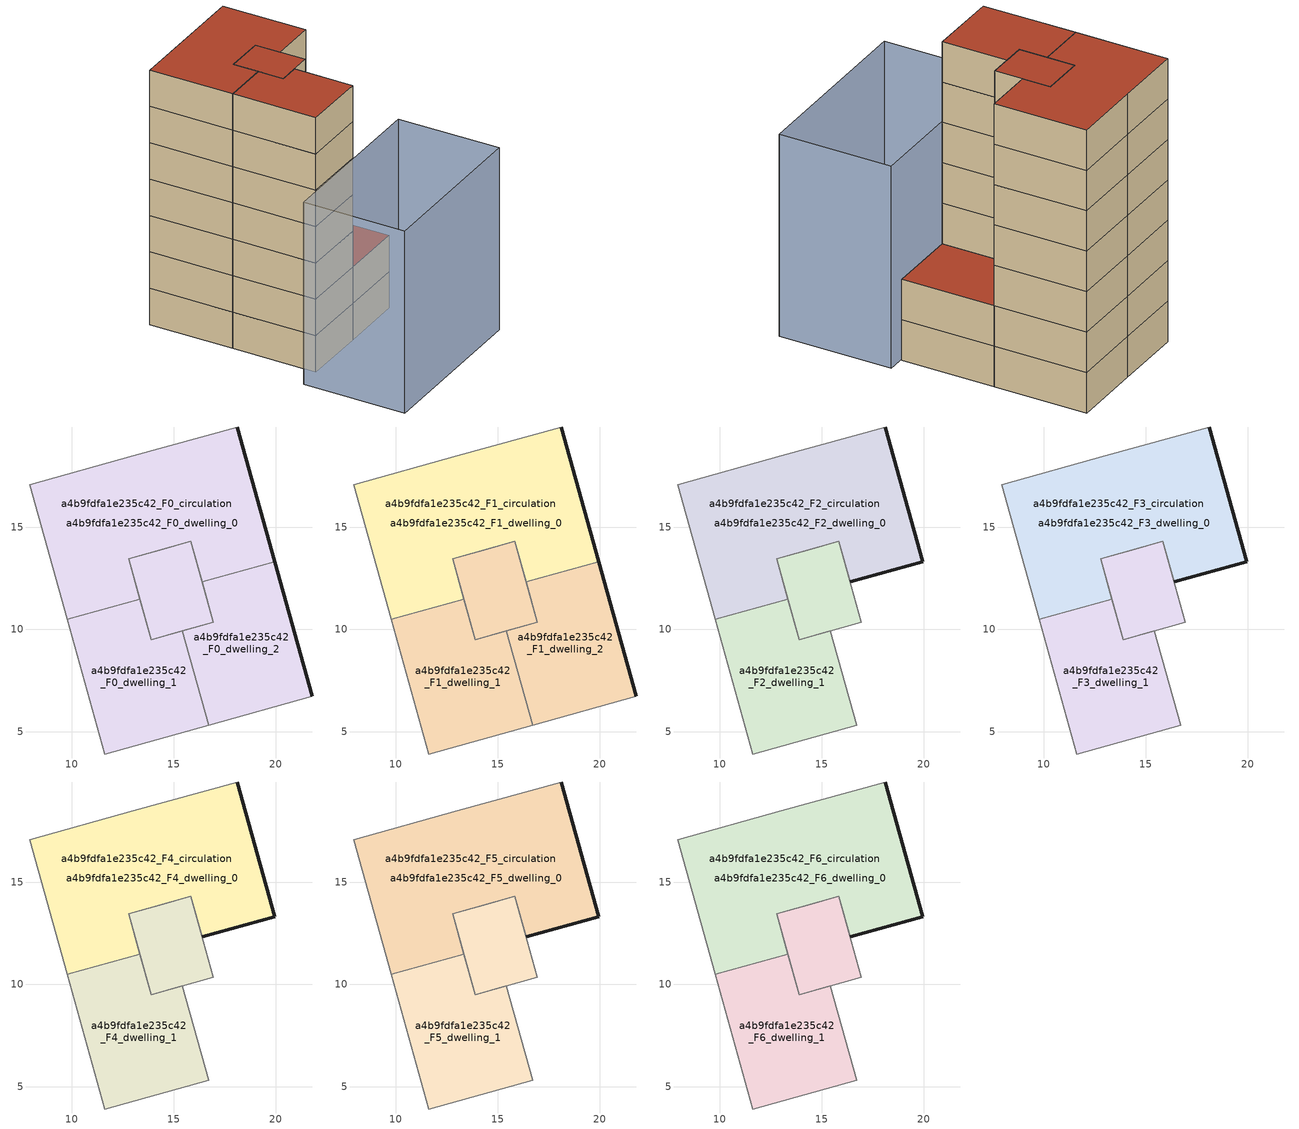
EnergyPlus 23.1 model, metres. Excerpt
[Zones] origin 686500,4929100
a4b9fdfa1e235c42_F0_dwelling_0
 floor ground (EU_floor_Construction): 18.11,19.92 19.94,13.32 16.39,12.33 15.84,14.31 12.79,13.46 12.83,13.33 13.34,11.48 9.78,10.49 7.95,17.09 13.03,18.5 z0; 15.84,14.31 16.39,12.33 16.94,10.35 13.89,9.5 13.34,11.48 12.83,13.33 12.79,13.46 14.31,13.89 z0
 wall outside (EU_wall_Construction): 19.94,13.32 18.11,19.92 z0:3
 wall adiabatic (EU_wall_Construction): 18.11,19.92 13.03,18.5 7.95,17.09 9.78,10.49 / 13.34,11.48 12.79,13.46 14.31,13.89 15.84,14.31 16.39,12.33 z0:3
 wall to a4b9fdfa1e235c42_F0_dwelling_2 (EU_wall_Construction): 16.39,12.33 19.94,13.32 z0:3
 wall to a4b9fdfa1e235c42_F0_dwelling_1 (EU_wall_Construction): 9.78,10.49 13.34,11.48 z0:3
a4b9fdfa1e235c42_F0_dwelling_1
 floor ground (EU_floor_Construction): 15.42,9.93 16.7,5.31 11.62,3.9 9.78,10.49 13.34,11.48 13.89,9.5 z0; 15.84,14.31 16.94,10.35 15.42,9.93 13.89,9.5 13.34,11.48 12.79,13.46 z0
 wall adiabatic (EU_wall_Construction): 9.78,10.49 11.62,3.9 16.7,5.31 15.42,9.93 13.89,9.5 13.34,11.48 z0:3
a4b9fdfa1e235c42_F0_dwelling_2
 floor ground (EU_floor_Construction): 15.84,14.31 16.39,12.33 16.94,10.35 15.42,9.93 13.89,9.5 12.79,13.46 z0; 19.94,13.32 21.78,6.73 16.7,5.31 15.42,9.93 16.94,10.35 16.39,12.33 z0
 wall outside (EU_wall_Construction): 21.78,6.73 19.94,13.32 z0:3
 wall adiabatic (EU_wall_Construction): 16.39,12.33 16.94,10.35 15.42,9.93 16.7,5.31 21.78,6.73 z0:3
a4b9fdfa1e235c42_F0_circulation
 floor ground (EU_floor_Construction): 15.84,14.31 16.39,12.33 16.94,10.35 15.42,9.93 13.89,9.5 13.34,11.48 12.83,13.33 12.79,13.46 14.31,13.89 z0; 18.11,19.92 19.94,13.32 16.39,12.33 15.84,14.31 12.79,13.46 12.82,13.35 13.34,11.48 9.78,10.49 7.95,17.09 13.03,18.5 z0; 19.94,13.32 21.78,6.73 16.7,5.31 15.42,9.93 16.94,10.35 16.39,12.33 z0; 15.42,9.93 16.7,5.31 11.62,3.9 9.78,10.49 13.34,11.48 13.89,9.5 z0
 wall adiabatic (EU_wall_Construction): 13.89,9.5 16.94,10.35 15.84,14.31 12.79,13.46 13.89,9.5 z0:3
a4b9fdfa1e235c42_F1_dwelling_0
 floor to a4b9fdfa1e235c42_F0_dwelling_0 (EU_floor_Construction): 18.11,19.92 19.94,13.32 16.39,12.33 15.84,14.31 12.79,13.46 12.83,13.33 13.34,11.48 9.78,10.49 7.95,17.09 13.03,18.5 z3; 15.84,14.31 16.39,12.33 16.94,10.35 13.89,9.5 13.34,11.48 12.83,13.33 12.79,13.46 14.31,13.89 z3
 wall outside (EU_wall_Construction): 19.94,13.32 18.11,19.92 z3:6
 wall adiabatic (EU_wall_Construction): 18.11,19.92 13.03,18.5 7.95,17.09 9.78,10.49 / 13.34,11.48 12.79,13.46 14.31,13.89 15.84,14.31 16.39,12.33 z3:6
 wall to a4b9fdfa1e235c42_F1_dwelling_2 (EU_wall_Construction): 16.39,12.33 19.94,13.32 z3:6
 wall to a4b9fdfa1e235c42_F1_dwelling_1 (EU_wall_Construction): 9.78,10.49 13.34,11.48 z3:6
a4b9fdfa1e235c42_F1_dwelling_1
 floor to a4b9fdfa1e235c42_F0_dwelling_1 (EU_floor_Construction): 15.42,9.93 16.7,5.31 11.62,3.9 9.78,10.49 13.34,11.48 13.89,9.5 z3; 15.84,14.31 16.94,10.35 15.42,9.93 13.89,9.5 13.34,11.48 12.79,13.46 z3
 wall adiabatic (EU_wall_Construction): 9.78,10.49 11.62,3.9 16.7,5.31 15.42,9.93 13.89,9.5 13.34,11.48 z3:6
a4b9fdfa1e235c42_F1_dwelling_2
 floor to a4b9fdfa1e235c42_F0_dwelling_2 (EU_floor_Construction): 19.94,13.32 21.78,6.73 16.7,5.31 15.42,9.93 16.94,10.35 16.39,12.33 z3; 15.84,14.31 16.39,12.33 16.94,10.35 15.42,9.93 13.89,9.5 12.79,13.46 z3
 wall outside (EU_wall_Construction): 21.78,6.73 19.94,13.32 z3:6
 wall adiabatic (EU_wall_Construction): 16.39,12.33 16.94,10.35 15.42,9.93 16.7,5.31 21.78,6.73 z3:6
 roof outside (EU_roof_Construction): 21.78,6.73 19.94,13.32 16.39,12.33 16.94,10.35 15.42,9.93 16.7,5.31 z6; 16.94,10.35 16.39,12.33 15.84,14.31 12.79,13.46 13.89,9.5 15.42,9.93 z6
a4b9fdfa1e235c42_F1_circulation
 floor outside (EU_floor_Construction): 19.94,13.32 21.78,6.73 16.7,5.31 15.42,9.93 16.94,10.35 16.39,12.33 z3; 15.42,9.93 16.7,5.31 11.62,3.9 9.78,10.49 13.34,11.48 13.89,9.5 z3
 floor to a4b9fdfa1e235c42_F0_circulation (EU_floor_Construction): 15.84,14.31 16.39,12.33 16.94,10.35 15.42,9.93 13.89,9.5 13.34,11.48 12.83,13.33 12.79,13.46 14.31,13.89 z3; 18.11,19.92 19.94,13.32 16.39,12.33 15.84,14.31 12.79,13.46 12.82,13.35 13.34,11.48 9.78,10.49 7.95,17.09 13.03,18.5 z3
 wall adiabatic (EU_wall_Construction): 13.89,9.5 16.94,10.35 15.84,14.31 12.79,13.46 13.89,9.5 z3:6
 roof outside (EU_floor_Construction): 21.78,6.73 19.94,13.32 16.39,12.33 16.94,10.35 15.42,9.93 16.7,5.31 z6
a4b9fdfa1e235c42_F2_dwelling_0
 floor to a4b9fdfa1e235c42_F1_dwelling_0 (EU_floor_Construction): 18.11,19.92 19.94,13.32 16.39,12.33 15.84,14.31 12.79,13.46 12.83,13.33 13.34,11.48 9.78,10.49 7.95,17.09 13.03,18.5 z6; 15.84,14.31 16.39,12.33 16.94,10.35 13.89,9.5 13.34,11.48 12.83,13.33 12.79,13.46 14.31,13.89 z6
 wall outside (EU_wall_Construction): 16.39,12.33 19.94,13.32 18.11,19.92 z6:9
 wall adiabatic (EU_wall_Construction): 18.11,19.92 13.03,18.5 7.95,17.09 9.78,10.49 / 13.34,11.48 12.79,13.46 14.31,13.89 15.84,14.31 16.39,12.33 z6:9
 wall to a4b9fdfa1e235c42_F2_dwelling_1 (EU_wall_Construction): 9.78,10.49 13.34,11.48 z6:9
a4b9fdfa1e235c42_F2_dwelling_1
 floor to a4b9fdfa1e235c42_F1_dwelling_1 (EU_floor_Construction): 15.42,9.93 16.7,5.31 11.62,3.9 9.78,10.49 13.34,11.48 13.89,9.5 z6; 15.84,14.31 16.94,10.35 15.42,9.93 13.89,9.5 13.34,11.48 12.79,13.46 z6
 wall adiabatic (EU_wall_Construction): 9.78,10.49 11.62,3.9 16.7,5.31 15.42,9.93 13.89,9.5 13.34,11.48 z6:9
a4b9fdfa1e235c42_F2_circulation
 floor outside (EU_floor_Construction): 15.42,9.93 16.7,5.31 11.62,3.9 9.78,10.49 13.34,11.48 13.89,9.5 z6
 floor to a4b9fdfa1e235c42_F1_circulation (EU_floor_Construction): 15.84,14.31 16.39,12.33 16.94,10.35 15.42,9.93 13.89,9.5 13.34,11.48 12.83,13.33 12.79,13.46 14.31,13.89 z6; 18.11,19.92 19.94,13.32 16.39,12.33 15.84,14.31 12.79,13.46 12.82,13.35 13.34,11.48 9.78,10.49 7.95,17.09 13.03,18.5 z6
 wall adiabatic (EU_wall_Construction): 13.89,9.5 16.94,10.35 15.84,14.31 12.79,13.46 13.89,9.5 z6:9
a4b9fdfa1e235c42_F3_dwelling_0
 floor to a4b9fdfa1e235c42_F2_dwelling_0 (EU_floor_Construction): 18.11,19.92 19.94,13.32 16.39,12.33 15.84,14.31 12.79,13.46 12.83,13.33 13.34,11.48 9.78,10.49 7.95,17.09 13.03,18.5 z9; 15.84,14.31 16.39,12.33 16.94,10.35 13.89,9.5 13.34,11.48 12.83,13.33 12.79,13.46 14.31,13.89 z9
 wall outside (EU_wall_Construction): 16.39,12.33 19.94,13.32 18.11,19.92 z9:12
 wall adiabatic (EU_wall_Construction): 18.11,19.92 13.03,18.5 7.95,17.09 9.78,10.49 / 13.34,11.48 12.79,13.46 14.31,13.89 15.84,14.31 16.39,12.33 z9:12
 wall to a4b9fdfa1e235c42_F3_dwelling_1 (EU_wall_Construction): 9.78,10.49 13.34,11.48 z9:12
a4b9fdfa1e235c42_F3_dwelling_1
 floor to a4b9fdfa1e235c42_F2_dwelling_1 (EU_floor_Construction): 15.42,9.93 16.7,5.31 11.62,3.9 9.78,10.49 13.34,11.48 13.89,9.5 z9; 15.84,14.31 16.94,10.35 15.42,9.93 13.89,9.5 13.34,11.48 12.79,13.46 z9
 wall adiabatic (EU_wall_Construction): 9.78,10.49 11.62,3.9 16.7,5.31 15.42,9.93 13.89,9.5 13.34,11.48 z9:12
a4b9fdfa1e235c42_F3_circulation
 floor outside (EU_floor_Construction): 15.42,9.93 16.7,5.31 11.62,3.9 9.78,10.49 13.34,11.48 13.89,9.5 z9
 floor to a4b9fdfa1e235c42_F2_circulation (EU_floor_Construction): 15.84,14.31 16.39,12.33 16.94,10.35 15.42,9.93 13.89,9.5 13.34,11.48 12.83,13.33 12.79,13.46 14.31,13.89 z9; 18.11,19.92 19.94,13.32 16.39,12.33 15.84,14.31 12.79,13.46 12.82,13.35 13.34,11.48 9.78,10.49 7.95,17.09 13.03,18.5 z9
 wall adiabatic (EU_wall_Construction): 13.89,9.5 16.94,10.35 15.84,14.31 12.79,13.46 13.89,9.5 z9:12
a4b9fdfa1e235c42_F4_dwelling_0
 floor to a4b9fdfa1e235c42_F3_dwelling_0 (EU_floor_Construction): 18.11,19.92 19.94,13.32 16.39,12.33 15.84,14.31 12.79,13.46 12.83,13.33 13.34,11.48 9.78,10.49 7.95,17.09 13.03,18.5 z12; 15.84,14.31 16.39,12.33 16.94,10.35 13.89,9.5 13.34,11.48 12.83,13.33 12.79,13.46 14.31,13.89 z12
 wall outside (EU_wall_Construction): 16.39,12.33 19.94,13.32 18.11,19.92 z12:15
 wall adiabatic (EU_wall_Construction): 18.11,19.92 13.03,18.5 7.95,17.09 9.78,10.49 / 13.34,11.48 12.79,13.46 14.31,13.89 15.84,14.31 16.39,12.33 z12:15
 wall to a4b9fdfa1e235c42_F4_dwelling_1 (EU_wall_Construction): 9.78,10.49 13.34,11.48 z12:15
a4b9fdfa1e235c42_F4_dwelling_1
 floor to a4b9fdfa1e235c42_F3_dwelling_1 (EU_floor_Construction): 15.42,9.93 16.7,5.31 11.62,3.9 9.78,10.49 13.34,11.48 13.89,9.5 z12; 15.84,14.31 16.94,10.35 15.42,9.93 13.89,9.5 13.34,11.48 12.79,13.46 z12
 wall adiabatic (EU_wall_Construction): 9.78,10.49 11.62,3.9 16.7,5.31 15.42,9.93 13.89,9.5 13.34,11.48 z12:15
a4b9fdfa1e235c42_F4_circulation
 floor outside (EU_floor_Construction): 15.42,9.93 16.7,5.31 11.62,3.9 9.78,10.49 13.34,11.48 13.89,9.5 z12
 floor to a4b9fdfa1e235c42_F3_circulation (EU_floor_Construction): 15.84,14.31 16.39,12.33 16.94,10.35 15.42,9.93 13.89,9.5 13.34,11.48 12.83,13.33 12.79,13.46 14.31,13.89 z12; 18.11,19.92 19.94,13.32 16.39,12.33 15.84,14.31 12.79,13.46 12.82,13.35 13.34,11.48 9.78,10.49 7.95,17.09 13.03,18.5 z12
 wall adiabatic (EU_wall_Construction): 13.89,9.5 16.94,10.35 15.84,14.31 12.79,13.46 13.89,9.5 z12:15
a4b9fdfa1e235c42_F5_dwelling_0
 floor to a4b9fdfa1e235c42_F4_dwelling_0 (EU_floor_Construction): 18.11,19.92 19.94,13.32 16.39,12.33 15.84,14.31 12.79,13.46 12.83,13.33 13.34,11.48 9.78,10.49 7.95,17.09 13.03,18.5 z15; 15.84,14.31 16.39,12.33 16.94,10.35 13.89,9.5 13.34,11.48 12.83,13.33 12.79,13.46 14.31,13.89 z15
 wall outside (EU_wall_Construction): 16.39,12.33 19.94,13.32 18.11,19.92 z15:18
 wall adiabatic (EU_wall_Construction): 18.11,19.92 13.03,18.5 7.95,17.09 9.78,10.49 / 13.34,11.48 12.79,13.46 14.31,13.89 15.84,14.31 16.39,12.33 z15:18
 wall to a4b9fdfa1e235c42_F5_dwelling_1 (EU_wall_Construction): 9.78,10.49 13.34,11.48 z15:18
a4b9fdfa1e235c42_F5_dwelling_1
 floor to a4b9fdfa1e235c42_F4_dwelling_1 (EU_floor_Construction): 15.42,9.93 16.7,5.31 11.62,3.9 9.78,10.49 13.34,11.48 13.89,9.5 z15; 15.84,14.31 16.94,10.35 15.42,9.93 13.89,9.5 13.34,11.48 12.79,13.46 z15
 wall adiabatic (EU_wall_Construction): 9.78,10.49 11.62,3.9 16.7,5.31 15.42,9.93 13.89,9.5 13.34,11.48 z15:18
a4b9fdfa1e235c42_F5_circulation
 floor outside (EU_floor_Construction): 15.42,9.93 16.7,5.31 11.62,3.9 9.78,10.49 13.34,11.48 13.89,9.5 z15
 floor to a4b9fdfa1e235c42_F4_circulation (EU_floor_Construction): 15.84,14.31 16.39,12.33 16.94,10.35 15.42,9.93 13.89,9.5 13.34,11.48 12.83,13.33 12.79,13.46 14.31,13.89 z15; 18.11,19.92 19.94,13.32 16.39,12.33 15.84,14.31 12.79,13.46 12.82,13.35 13.34,11.48 9.78,10.49 7.95,17.09 13.03,18.5 z15
 wall adiabatic (EU_wall_Construction): 13.89,9.5 16.94,10.35 15.84,14.31 12.79,13.46 13.89,9.5 z15:18
a4b9fdfa1e235c42_F6_dwelling_0
 floor to a4b9fdfa1e235c42_F5_dwelling_0 (EU_floor_Construction): 18.11,19.92 19.94,13.32 16.39,12.33 15.84,14.31 12.79,13.46 12.83,13.33 13.34,11.48 9.78,10.49 7.95,17.09 13.03,18.5 z18; 15.84,14.31 16.39,12.33 16.94,10.35 13.89,9.5 13.34,11.48 12.83,13.33 12.79,13.46 14.31,13.89 z18
 wall outside (EU_wall_Construction): 16.39,12.33 19.94,13.32 18.11,19.92 z18:21
 wall adiabatic (EU_wall_Construction): 18.11,19.92 13.03,18.5 7.95,17.09 9.78,10.49 / 13.34,11.48 12.79,13.46 14.31,13.89 15.84,14.31 16.39,12.33 z18:21
 wall to a4b9fdfa1e235c42_F6_dwelling_1 (EU_wall_Construction): 9.78,10.49 13.34,11.48 z18:21
 roof outside (EU_roof_Construction): 16.94,10.35 16.39,12.33 15.84,14.31 14.31,13.89 12.79,13.46 12.83,13.33 13.34,11.48 13.89,9.5 z21; 19.94,13.32 18.11,19.92 13.03,18.5 7.95,17.09 9.78,10.49 13.34,11.48 12.83,13.33 12.79,13.46 15.84,14.31 16.39,12.33 z21
a4b9fdfa1e235c42_F6_dwelling_1
 floor to a4b9fdfa1e235c42_F5_dwelling_1 (EU_floor_Construction): 15.42,9.93 16.7,5.31 11.62,3.9 9.78,10.49 13.34,11.48 13.89,9.5 z18; 15.84,14.31 16.94,10.35 15.42,9.93 13.89,9.5 13.34,11.48 12.79,13.46 z18
 wall adiabatic (EU_wall_Construction): 9.78,10.49 11.62,3.9 16.7,5.31 15.42,9.93 13.89,9.5 13.34,11.48 z18:21
 roof outside (EU_roof_Construction): 16.94,10.35 15.84,14.31 12.79,13.46 13.34,11.48 13.89,9.5 15.42,9.93 z21; 16.7,5.31 15.42,9.93 13.89,9.5 13.34,11.48 9.78,10.49 11.62,3.9 z21
a4b9fdfa1e235c42_F6_circulation
 floor outside (EU_floor_Construction): 15.42,9.93 16.7,5.31 11.62,3.9 9.78,10.49 13.34,11.48 13.89,9.5 z18
 floor to a4b9fdfa1e235c42_F5_circulation (EU_floor_Construction): 15.84,14.31 16.39,12.33 16.94,10.35 15.42,9.93 13.89,9.5 13.34,11.48 12.83,13.33 12.79,13.46 14.31,13.89 z18; 18.11,19.92 19.94,13.32 16.39,12.33 15.84,14.31 12.79,13.46 12.82,13.35 13.34,11.48 9.78,10.49 7.95,17.09 13.03,18.5 z18
 wall adiabatic (EU_wall_Construction): 13.89,9.5 16.94,10.35 15.84,14.31 12.79,13.46 13.89,9.5 z18:21
 roof outside (EU_roof_Construction): 16.94,10.35 16.39,12.33 15.84,14.31 14.31,13.89 12.79,13.46 12.83,13.33 13.34,11.48 13.89,9.5 15.42,9.93 z21; 19.94,13.32 18.11,19.92 13.03,18.5 7.95,17.09 9.78,10.49 13.34,11.48 12.83,13.33 12.79,13.46 15.84,14.31 16.39,12.33 z21; 16.7,5.31 15.42,9.93 13.89,9.5 13.34,11.48 9.78,10.49 11.62,3.9 z21
shading: 9.78,3.3 22.96,6.99 / 22.96,6.99 25.21,-1.02 / 25.21,-1.02 12.02,-4.71 / 12.02,-4.71 9.78,3.3 z0:15
[Building]
EU S2 Campaign: North Axis=0; Terrain=City; Solar Distribution=FullExterior
[Site:Location]
Bologna: Latitude=44.5; Longitude=11.25; Time Zone=1; Elevation=37
[SizingPeriod:WeatherFileDays]
AnnualSizingPeriod: Begin Month=1; Begin Day of Month=1; End Month=12; End Day of Month=31; Day of Week for Start Day=Monday; Use Weather File Daylight Saving Period=No; Use Weather File Rain and Snow Indicators=No
[MATERIAL]
EU_InternalMass_Material: Roughness=MediumRough; Thickness=0.1; Conductivity=1; Density=1800; Specific Heat=900; Thermal Absorptance=0.9; Solar Absorptance=0.7; Visible Absorptance=0.7
[MATERIAL:NOMASS] Roughness=MediumRough; Thermal Absorptance=0.9; Solar Absorptance=0.7; Visible Absorptance=0.7
Name | Thermal Resistance
EU_wall_NoMass | 0.905828
EU_roof_NoMass | 0.37593
EU_floor_NoMass | 0.67114
[CONSTRUCTION]
EU_wall_Construction: EU_wall_NoMass
EU_roof_Construction: EU_roof_NoMass
EU_floor_Construction: EU_floor_NoMass
EU_InternalMass_Construction: EU_InternalMass_Material
[ZONE] Type=1; Multiplier=1; Ceiling Height=autocalculate; Floor Area=autocalculate; Part of Total Floor Area=Yes
Name | Volume
a4b9fdfa1e235c42_F0_dwelling_0 | 236.053
a4b9fdfa1e235c42_F1_dwelling_0; a4b9fdfa1e235c42_F2_dwelling_0; a4b9fdfa1e235c42_F3_dwelling_0; a4b9fdfa1e235c42_F4_dwelling_0; a4b9fdfa1e235c42_F5_dwelling_0; a4b9fdfa1e235c42_F6_dwelling_0 | 236.052
a4b9fdfa1e235c42_F0_dwelling_1 | 137.521
a4b9fdfa1e235c42_F1_dwelling_1; a4b9fdfa1e235c42_F2_dwelling_1; a4b9fdfa1e235c42_F3_dwelling_1; a4b9fdfa1e235c42_F4_dwelling_1; a4b9fdfa1e235c42_F5_dwelling_1; a4b9fdfa1e235c42_F6_dwelling_1 | 137.52
a4b9fdfa1e235c42_F0_dwelling_2; a4b9fdfa1e235c42_F1_dwelling_2 | 137.517
a4b9fdfa1e235c42_F0_circulation; a4b9fdfa1e235c42_F1_circulation | 433.126
a4b9fdfa1e235c42_F2_circulation; a4b9fdfa1e235c42_F3_circulation; a4b9fdfa1e235c42_F4_circulation; a4b9fdfa1e235c42_F5_circulation; a4b9fdfa1e235c42_F6_circulation | 334.59
[INTERNALMASS] Construction=EU_InternalMass_Construction
Name | Zone or ZoneList | Surface Area
a4b9fdfa1e235c42_F0_dwelling_0_EU_InternalMass | a4b9fdfa1e235c42_F0_dwelling_0 | 65.6906
a4b9fdfa1e235c42_F0_dwelling_1_EU_InternalMass | a4b9fdfa1e235c42_F0_dwelling_1 | 32.8453
a4b9fdfa1e235c42_F0_dwelling_2_EU_InternalMass | a4b9fdfa1e235c42_F0_dwelling_2 | 32.8453
a4b9fdfa1e235c42_F1_dwelling_0_EU_InternalMass | a4b9fdfa1e235c42_F1_dwelling_0 | 65.6906
a4b9fdfa1e235c42_F1_dwelling_1_EU_InternalMass | a4b9fdfa1e235c42_F1_dwelling_1 | 32.8453
a4b9fdfa1e235c42_F1_dwelling_2_EU_InternalMass | a4b9fdfa1e235c42_F1_dwelling_2 | 32.8453
a4b9fdfa1e235c42_F2_dwelling_0_EU_InternalMass | a4b9fdfa1e235c42_F2_dwelling_0 | 65.6906
a4b9fdfa1e235c42_F2_dwelling_1_EU_InternalMass | a4b9fdfa1e235c42_F2_dwelling_1 | 65.6906
a4b9fdfa1e235c42_F3_dwelling_0_EU_InternalMass | a4b9fdfa1e235c42_F3_dwelling_0 | 65.6906
a4b9fdfa1e235c42_F3_dwelling_1_EU_InternalMass | a4b9fdfa1e235c42_F3_dwelling_1 | 65.6906
a4b9fdfa1e235c42_F4_dwelling_0_EU_InternalMass | a4b9fdfa1e235c42_F4_dwelling_0 | 65.6906
a4b9fdfa1e235c42_F4_dwelling_1_EU_InternalMass | a4b9fdfa1e235c42_F4_dwelling_1 | 65.6906
a4b9fdfa1e235c42_F5_dwelling_0_EU_InternalMass | a4b9fdfa1e235c42_F5_dwelling_0 | 65.6906
a4b9fdfa1e235c42_F5_dwelling_1_EU_InternalMass | a4b9fdfa1e235c42_F5_dwelling_1 | 65.6906
a4b9fdfa1e235c42_F6_dwelling_0_EU_InternalMass | a4b9fdfa1e235c42_F6_dwelling_0 | 65.6906
a4b9fdfa1e235c42_F6_dwelling_1_EU_InternalMass | a4b9fdfa1e235c42_F6_dwelling_1 | 65.6906
[OTHEREQUIPMENT] Fuel Type=Electricity; Design Level Calculation Method=Watts/Area; Power per Zone Floor Area=1; Fraction Latent=0; Fraction Radiant=0; Fraction Lost=0; Carbon Dioxide Generation Rate=0; EndUse Subcategory=EU_Step8_InternalGains
Name | Zone or ZoneList or Space or SpaceList | Schedule
EU_Step8_InternalGain_a4b9fdfa1e235c42_F0_dwelling_0_f000 | a4b9fdfa1e235c42_F0_dwelling_0 | EU_Step8_GainSchedule_a4b9fdfa1e235c42_F0_dwelling_0_f000
EU_Step8_InternalGain_a4b9fdfa1e235c42_F0_dwelling_1_f000 | a4b9fdfa1e235c42_F0_dwelling_1 | EU_Step8_GainSchedule_a4b9fdfa1e235c42_F0_dwelling_1_f000
EU_Step8_InternalGain_a4b9fdfa1e235c42_F0_dwelling_2_f000 | a4b9fdfa1e235c42_F0_dwelling_2 | EU_Step8_GainSchedule_a4b9fdfa1e235c42_F0_dwelling_2_f000
EU_Step8_InternalGain_a4b9fdfa1e235c42_F1_dwelling_0_f000 | a4b9fdfa1e235c42_F1_dwelling_0 | EU_Step8_GainSchedule_a4b9fdfa1e235c42_F1_dwelling_0_f000
EU_Step8_InternalGain_a4b9fdfa1e235c42_F1_dwelling_1_f000 | a4b9fdfa1e235c42_F1_dwelling_1 | EU_Step8_GainSchedule_a4b9fdfa1e235c42_F1_dwelling_1_f000
EU_Step8_InternalGain_a4b9fdfa1e235c42_F1_dwelling_2_f000 | a4b9fdfa1e235c42_F1_dwelling_2 | EU_Step8_GainSchedule_a4b9fdfa1e235c42_F1_dwelling_2_f000
EU_Step8_InternalGain_a4b9fdfa1e235c42_F2_dwelling_0_f000 | a4b9fdfa1e235c42_F2_dwelling_0 | EU_Step8_GainSchedule_a4b9fdfa1e235c42_F2_dwelling_0_f000
EU_Step8_InternalGain_a4b9fdfa1e235c42_F2_dwelling_1_f000 | a4b9fdfa1e235c42_F2_dwelling_1 | EU_Step8_GainSchedule_a4b9fdfa1e235c42_F2_dwelling_1_f000
EU_Step8_InternalGain_a4b9fdfa1e235c42_F3_dwelling_0_f000 | a4b9fdfa1e235c42_F3_dwelling_0 | EU_Step8_GainSchedule_a4b9fdfa1e235c42_F3_dwelling_0_f000
EU_Step8_InternalGain_a4b9fdfa1e235c42_F3_dwelling_1_f000 | a4b9fdfa1e235c42_F3_dwelling_1 | EU_Step8_GainSchedule_a4b9fdfa1e235c42_F3_dwelling_1_f000
EU_Step8_InternalGain_a4b9fdfa1e235c42_F4_dwelling_0_f000 | a4b9fdfa1e235c42_F4_dwelling_0 | EU_Step8_GainSchedule_a4b9fdfa1e235c42_F4_dwelling_0_f000
EU_Step8_InternalGain_a4b9fdfa1e235c42_F4_dwelling_1_f000 | a4b9fdfa1e235c42_F4_dwelling_1 | EU_Step8_GainSchedule_a4b9fdfa1e235c42_F4_dwelling_1_f000
EU_Step8_InternalGain_a4b9fdfa1e235c42_F5_dwelling_0_f000 | a4b9fdfa1e235c42_F5_dwelling_0 | EU_Step8_GainSchedule_a4b9fdfa1e235c42_F5_dwelling_0_f000
EU_Step8_InternalGain_a4b9fdfa1e235c42_F5_dwelling_1_f000 | a4b9fdfa1e235c42_F5_dwelling_1 | EU_Step8_GainSchedule_a4b9fdfa1e235c42_F5_dwelling_1_f000
EU_Step8_InternalGain_a4b9fdfa1e235c42_F6_dwelling_0_f000 | a4b9fdfa1e235c42_F6_dwelling_0 | EU_Step8_GainSchedule_a4b9fdfa1e235c42_F6_dwelling_0_f000
EU_Step8_InternalGain_a4b9fdfa1e235c42_F6_dwelling_1_f000 | a4b9fdfa1e235c42_F6_dwelling_1 | EU_Step8_GainSchedule_a4b9fdfa1e235c42_F6_dwelling_1_f000
[ZONEINFILTRATION:DESIGNFLOWRATE] Schedule=EU_AlwaysOn; Design Flow Rate Calculation Method=Flow/Area; Flow Rate per Floor Area=0.0005; Constant Term Coefficient=1; Temperature Term Coefficient=0; Velocity Term Coefficient=0; Velocity Squared Term Coefficient=0
Name | Zone or ZoneList or Space or SpaceList
EU_Circulation_Infiltration_a4b9fdfa1e235c42_F0_circulation | a4b9fdfa1e235c42_F0_circulation
EU_Circulation_Infiltration_a4b9fdfa1e235c42_F1_circulation | a4b9fdfa1e235c42_F1_circulation
EU_Circulation_Infiltration_a4b9fdfa1e235c42_F2_circulation | a4b9fdfa1e235c42_F2_circulation
EU_Circulation_Infiltration_a4b9fdfa1e235c42_F3_circulation | a4b9fdfa1e235c42_F3_circulation
EU_Circulation_Infiltration_a4b9fdfa1e235c42_F4_circulation | a4b9fdfa1e235c42_F4_circulation
EU_Circulation_Infiltration_a4b9fdfa1e235c42_F5_circulation | a4b9fdfa1e235c42_F5_circulation
EU_Circulation_Infiltration_a4b9fdfa1e235c42_F6_circulation | a4b9fdfa1e235c42_F6_circulation
[ZONEVENTILATION:DESIGNFLOWRATE] Schedule=EU_AlwaysOn; Design Flow Rate Calculation Method=AirChanges/Hour; Air Changes per Hour=0.73129; Ventilation Type=Natural; Fan Pressure Rise=0; Fan Total Efficiency=1; Constant Term Coefficient=1; Temperature Term Coefficient=0; Velocity Term Coefficient=0; Velocity Squared Term Coefficient=0; Minimum Indoor Temperature=-100; Maximum Indoor Temperature=100; Delta Temperature=-100; Minimum Outdoor Temperature=-100; Maximum Outdoor Temperature=100; Maximum Wind Speed=40
Name | Zone or ZoneList or Space or SpaceList
EU_ConstantAir_a4b9fdfa1e235c42_F0_dwelling_0 | a4b9fdfa1e235c42_F0_dwelling_0
EU_ConstantAir_a4b9fdfa1e235c42_F0_dwelling_1 | a4b9fdfa1e235c42_F0_dwelling_1
EU_ConstantAir_a4b9fdfa1e235c42_F0_dwelling_2 | a4b9fdfa1e235c42_F0_dwelling_2
EU_ConstantAir_a4b9fdfa1e235c42_F1_dwelling_0 | a4b9fdfa1e235c42_F1_dwelling_0
EU_ConstantAir_a4b9fdfa1e235c42_F1_dwelling_1 | a4b9fdfa1e235c42_F1_dwelling_1
EU_ConstantAir_a4b9fdfa1e235c42_F1_dwelling_2 | a4b9fdfa1e235c42_F1_dwelling_2
EU_ConstantAir_a4b9fdfa1e235c42_F2_dwelling_0 | a4b9fdfa1e235c42_F2_dwelling_0
EU_ConstantAir_a4b9fdfa1e235c42_F2_dwelling_1 | a4b9fdfa1e235c42_F2_dwelling_1
EU_ConstantAir_a4b9fdfa1e235c42_F3_dwelling_0 | a4b9fdfa1e235c42_F3_dwelling_0
EU_ConstantAir_a4b9fdfa1e235c42_F3_dwelling_1 | a4b9fdfa1e235c42_F3_dwelling_1
EU_ConstantAir_a4b9fdfa1e235c42_F4_dwelling_0 | a4b9fdfa1e235c42_F4_dwelling_0
EU_ConstantAir_a4b9fdfa1e235c42_F4_dwelling_1 | a4b9fdfa1e235c42_F4_dwelling_1
EU_ConstantAir_a4b9fdfa1e235c42_F5_dwelling_0 | a4b9fdfa1e235c42_F5_dwelling_0
EU_ConstantAir_a4b9fdfa1e235c42_F5_dwelling_1 | a4b9fdfa1e235c42_F5_dwelling_1
EU_ConstantAir_a4b9fdfa1e235c42_F6_dwelling_0 | a4b9fdfa1e235c42_F6_dwelling_0
EU_ConstantAir_a4b9fdfa1e235c42_F6_dwelling_1 | a4b9fdfa1e235c42_F6_dwelling_1
[HVACTEMPLATE:THERMOSTAT] Constant Heating Setpoint=20; Constant Cooling Setpoint=50
EU_HeatOnly_a4b9fdfa1e235c42_F0_dwelling_0; EU_HeatOnly_a4b9fdfa1e235c42_F0_dwelling_1; EU_HeatOnly_a4b9fdfa1e235c42_F0_dwelling_2; EU_HeatOnly_a4b9fdfa1e235c42_F1_dwelling_0; EU_HeatOnly_a4b9fdfa1e235c42_F1_dwelling_1; EU_HeatOnly_a4b9fdfa1e235c42_F1_dwelling_2; EU_HeatOnly_a4b9fdfa1e235c42_F2_dwelling_0; EU_HeatOnly_a4b9fdfa1e235c42_F2_dwelling_1; EU_HeatOnly_a4b9fdfa1e235c42_F3_dwelling_0; EU_HeatOnly_a4b9fdfa1e235c42_F3_dwelling_1; EU_HeatOnly_a4b9fdfa1e235c42_F4_dwelling_0; EU_HeatOnly_a4b9fdfa1e235c42_F4_dwelling_1; EU_HeatOnly_a4b9fdfa1e235c42_F5_dwelling_0; EU_HeatOnly_a4b9fdfa1e235c42_F5_dwelling_1; EU_HeatOnly_a4b9fdfa1e235c42_F6_dwelling_0; EU_HeatOnly_a4b9fdfa1e235c42_F6_dwelling_1
[HVACTEMPLATE:ZONE:IDEALLOADSAIRSYSTEM] System Availability Schedule=EU_AlwaysOn; Maximum Heating Supply Air Temperature=50; Minimum Cooling Supply Air Temperature=13; Maximum Heating Supply Air Humidity Ratio=0.0156; Minimum Cooling Supply Air Humidity Ratio=0.0077; Heating Limit=NoLimit; Cooling Limit=NoLimit; Heating Availability Schedule=EU_AlwaysOn; Cooling Availability Schedule=EU_CoolingOff; Dehumidification Control Type=ConstantSensibleHeatRatio; Cooling Sensible Heat Ratio=0.7; Dehumidification Setpoint=60; Humidification Control Type=None; Humidification Setpoint=30; Outdoor Air Method=None; Outdoor Air Flow Rate per Person=0.00944; Outdoor Air Flow Rate per Zone Floor Area=0; Outdoor Air Flow Rate per Zone=0; Demand Controlled Ventilation Type=None; Outdoor Air Economizer Type=NoEconomizer; Heat Recovery Type=None; Sensible Heat Recovery Effectiveness=0.7; Latent Heat Recovery Effectiveness=0.65
Name | Template Thermostat
a4b9fdfa1e235c42_F0_dwelling_0 | EU_HeatOnly_a4b9fdfa1e235c42_F0_dwelling_0
a4b9fdfa1e235c42_F0_dwelling_1 | EU_HeatOnly_a4b9fdfa1e235c42_F0_dwelling_1
a4b9fdfa1e235c42_F0_dwelling_2 | EU_HeatOnly_a4b9fdfa1e235c42_F0_dwelling_2
a4b9fdfa1e235c42_F1_dwelling_0 | EU_HeatOnly_a4b9fdfa1e235c42_F1_dwelling_0
a4b9fdfa1e235c42_F1_dwelling_1 | EU_HeatOnly_a4b9fdfa1e235c42_F1_dwelling_1
a4b9fdfa1e235c42_F1_dwelling_2 | EU_HeatOnly_a4b9fdfa1e235c42_F1_dwelling_2
a4b9fdfa1e235c42_F2_dwelling_0 | EU_HeatOnly_a4b9fdfa1e235c42_F2_dwelling_0
a4b9fdfa1e235c42_F2_dwelling_1 | EU_HeatOnly_a4b9fdfa1e235c42_F2_dwelling_1
a4b9fdfa1e235c42_F3_dwelling_0 | EU_HeatOnly_a4b9fdfa1e235c42_F3_dwelling_0
a4b9fdfa1e235c42_F3_dwelling_1 | EU_HeatOnly_a4b9fdfa1e235c42_F3_dwelling_1
a4b9fdfa1e235c42_F4_dwelling_0 | EU_HeatOnly_a4b9fdfa1e235c42_F4_dwelling_0
a4b9fdfa1e235c42_F4_dwelling_1 | EU_HeatOnly_a4b9fdfa1e235c42_F4_dwelling_1
a4b9fdfa1e235c42_F5_dwelling_0 | EU_HeatOnly_a4b9fdfa1e235c42_F5_dwelling_0
a4b9fdfa1e235c42_F5_dwelling_1 | EU_HeatOnly_a4b9fdfa1e235c42_F5_dwelling_1
a4b9fdfa1e235c42_F6_dwelling_0 | EU_HeatOnly_a4b9fdfa1e235c42_F6_dwelling_0
a4b9fdfa1e235c42_F6_dwelling_1 | EU_HeatOnly_a4b9fdfa1e235c42_F6_dwelling_1
[SIZING:ZONE] Zone Cooling Design Supply Air Temperature Input Method=SupplyAirTemperature; Zone Cooling Design Supply Air Temperature=13; Zone Heating Design Supply Air Temperature Input Method=SupplyAirTemperature; Zone Heating Design Supply Air Temperature=50; Zone Cooling Design Supply Air Humidity Ratio=0.008; Zone Heating Design Supply Air Humidity Ratio=0.008; Cooling Design Air Flow Method=DesignDay; Cooling Design Air Flow Rate=0; Cooling Minimum Air Flow per Zone Floor Area=0.000762; Cooling Minimum Air Flow=0; Cooling Minimum Air Flow Fraction=0.2; Heating Design Air Flow Method=DesignDay; Heating Design Air Flow Rate=0; Heating Maximum Air Flow per Zone Floor Area=0.002032; Heating Maximum Air Flow=0.141576; Heating Maximum Air Flow Fraction=0.3; Account for Dedicated Outdoor Air System=No; Dedicated Outdoor Air System Control Strategy=NeutralSupplyAir; Dedicated Outdoor Air Low Setpoint Temperature for Design=autosize; Dedicated Outdoor Air High Setpoint Temperature for Design=autosize; Zone Load Sizing Method=Sensible Load Only No Latent Load; Zone Latent Cooling Design Supply Air Humidity Ratio Input Method=HumidityRatioDifference; Zone Cooling Design Supply Air Humidity Ratio Difference=0.005; Zone Latent Heating Design Supply Air Humidity Ratio Input Method=HumidityRatioDifference; Zone Humidification Design Supply Air Humidity Ratio Difference=0.005
a4b9fdfa1e235c42_F0_dwelling_0; a4b9fdfa1e235c42_F0_dwelling_1; a4b9fdfa1e235c42_F0_dwelling_2; a4b9fdfa1e235c42_F1_dwelling_0; a4b9fdfa1e235c42_F1_dwelling_1; a4b9fdfa1e235c42_F1_dwelling_2; a4b9fdfa1e235c42_F2_dwelling_0; a4b9fdfa1e235c42_F2_dwelling_1; a4b9fdfa1e235c42_F3_dwelling_0; a4b9fdfa1e235c42_F3_dwelling_1; a4b9fdfa1e235c42_F4_dwelling_0; a4b9fdfa1e235c42_F4_dwelling_1; a4b9fdfa1e235c42_F5_dwelling_0; a4b9fdfa1e235c42_F5_dwelling_1; a4b9fdfa1e235c42_F6_dwelling_0; a4b9fdfa1e235c42_F6_dwelling_1
[SCHEDULE:CONSTANT]
Name | Hourly Value
EU_AlwaysOn | 1
EU_CoolingOff | 0
[SCHEDULE:FILE] Column Number=1; Rows to Skip at Top=0; Number of Hours of Data=8760; Column Separator=Comma; Interpolate to Timestep=No; Minutes per Item=60; Adjust Schedule for Daylight Savings=Yes
Name | File
EU_Step8_GainSchedule_a4b9fdfa1e235c42_F0_dwelling_0_f000 | ../../schedules/a4b9fdfa1e235c42/a4b9fdfa1e235c42_F0_dwelling_0_f000_gain.csv
EU_Step8_GainSchedule_a4b9fdfa1e235c42_F0_dwelling_1_f000 | ../../schedules/a4b9fdfa1e235c42/a4b9fdfa1e235c42_F0_dwelling_1_f000_gain.csv
EU_Step8_GainSchedule_a4b9fdfa1e235c42_F0_dwelling_2_f000 | ../../schedules/a4b9fdfa1e235c42/a4b9fdfa1e235c42_F0_dwelling_2_f000_gain.csv
EU_Step8_GainSchedule_a4b9fdfa1e235c42_F1_dwelling_0_f000 | ../../schedules/a4b9fdfa1e235c42/a4b9fdfa1e235c42_F1_dwelling_0_f000_gain.csv
EU_Step8_GainSchedule_a4b9fdfa1e235c42_F1_dwelling_1_f000 | ../../schedules/a4b9fdfa1e235c42/a4b9fdfa1e235c42_F1_dwelling_1_f000_gain.csv
EU_Step8_GainSchedule_a4b9fdfa1e235c42_F1_dwelling_2_f000 | ../../schedules/a4b9fdfa1e235c42/a4b9fdfa1e235c42_F1_dwelling_2_f000_gain.csv
EU_Step8_GainSchedule_a4b9fdfa1e235c42_F2_dwelling_0_f000 | ../../schedules/a4b9fdfa1e235c42/a4b9fdfa1e235c42_F2_dwelling_0_f000_gain.csv
EU_Step8_GainSchedule_a4b9fdfa1e235c42_F2_dwelling_1_f000 | ../../schedules/a4b9fdfa1e235c42/a4b9fdfa1e235c42_F2_dwelling_1_f000_gain.csv
EU_Step8_GainSchedule_a4b9fdfa1e235c42_F3_dwelling_0_f000 | ../../schedules/a4b9fdfa1e235c42/a4b9fdfa1e235c42_F3_dwelling_0_f000_gain.csv
EU_Step8_GainSchedule_a4b9fdfa1e235c42_F3_dwelling_1_f000 | ../../schedules/a4b9fdfa1e235c42/a4b9fdfa1e235c42_F3_dwelling_1_f000_gain.csv
EU_Step8_GainSchedule_a4b9fdfa1e235c42_F4_dwelling_0_f000 | ../../schedules/a4b9fdfa1e235c42/a4b9fdfa1e235c42_F4_dwelling_0_f000_gain.csv
EU_Step8_GainSchedule_a4b9fdfa1e235c42_F4_dwelling_1_f000 | ../../schedules/a4b9fdfa1e235c42/a4b9fdfa1e235c42_F4_dwelling_1_f000_gain.csv
EU_Step8_GainSchedule_a4b9fdfa1e235c42_F5_dwelling_0_f000 | ../../schedules/a4b9fdfa1e235c42/a4b9fdfa1e235c42_F5_dwelling_0_f000_gain.csv
EU_Step8_GainSchedule_a4b9fdfa1e235c42_F5_dwelling_1_f000 | ../../schedules/a4b9fdfa1e235c42/a4b9fdfa1e235c42_F5_dwelling_1_f000_gain.csv
EU_Step8_GainSchedule_a4b9fdfa1e235c42_F6_dwelling_0_f000 | ../../schedules/a4b9fdfa1e235c42/a4b9fdfa1e235c42_F6_dwelling_0_f000_gain.csv
EU_Step8_GainSchedule_a4b9fdfa1e235c42_F6_dwelling_1_f000 | ../../schedules/a4b9fdfa1e235c42/a4b9fdfa1e235c42_F6_dwelling_1_f000_gain.csv
